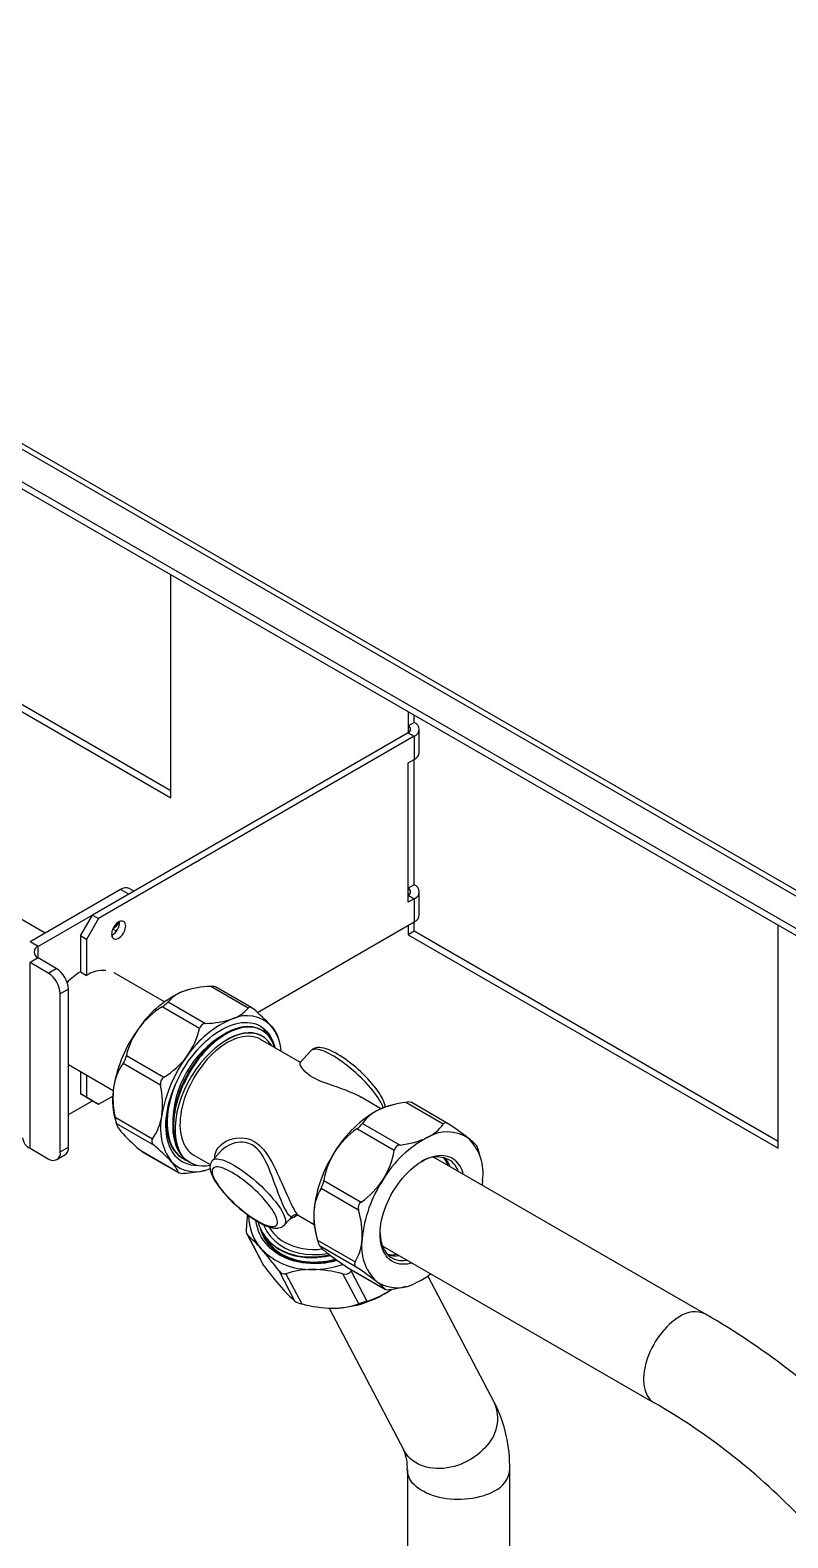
# Model space of a CAD drawing. Header units: millimetres. Extents: x 75 to 2075, y 25 to 1460.
# Drawn here: x 1626.7 to 1817, y 889.7 to 1268.5 of the extents above; entities that cross this region are included whole.
import ezdxf

# ---------------------------------------------------------------- set-up
doc = ezdxf.new("R2010")
doc.units = ezdxf.units.MM
doc.header["$LTSCALE"] = 5

msp = doc.modelspace()

# ---------------------------------------------------------------- linework, layer by layer
at = {"color": 7, "linetype": 'Continuous', "lineweight": 25}
for p, q in [((1926.982, 988.609), (1437.476, 1271.195)), ((1928.724, 989.053), (1440.019, 1271.176)), ((1919.911, 984.527), (1430.405, 1267.113)), ((1919.911, 982.778), (1430.405, 1265.363)), ((1662.026, 1077.408), (1546.221, 1144.261)), ((1546.718, 1142.224), (1662.026, 1075.658)), ((1662.026, 1075.658), (1662.026, 1131.651)), ((1721.625, 1097.246), (1721.625, 1093.745)), ((1723.14, 1094.619), (1723.14, 1096.371)), ((1721.625, 1091.995), (1642.328, 1046.218)), ((1723.14, 1091.12), (1643.843, 1045.343)), ((1721.625, 1093.745), (1723.14, 1094.619)), ((1721.625, 1093.745), (1721.625, 1091.995)), ((1721.625, 1091.995), (1723.14, 1091.12)), ((1723.14, 1091.12), (1723.14, 1085.288)), ((1724.396, 1087.037), (1724.396, 1092.87)), ((1721.625, 1084.413), (1723.14, 1085.288)), ((1721.625, 1049.419), (1721.625, 1084.413)), ((1723.14, 1053.792), (1723.14, 1085.288)), ((1723.14, 1053.792), (1721.625, 1052.918)), ((1630.434, 1041.684), (1611.5, 1052.615)), ((1649.399, 1052.633), (1626.671, 1039.512)), ((1651.419, 1051.466), (1628.691, 1038.345)), ((1651.419, 1051.466), (1649.399, 1052.633)), ((1652.675, 1052.191), (1651.542, 1052.845)), ((1721.625, 1051.168), (1723.14, 1050.293)), ((1723.14, 1050.293), (1721.625, 1049.419)), ((1723.14, 1050.293), (1723.14, 1044.461)), ((1724.396, 1046.21), (1724.396, 1052.043)), ((1639.298, 1040.969), (1642.328, 1046.218)), ((1642.328, 1046.218), (1643.843, 1045.343)), ((1643.843, 1045.343), (1640.813, 1040.094)), ((1648.35, 1042.157), (1647.417, 1042.696)), ((1683.741, 1021.716), (1723.14, 1044.461)), ((1721.625, 1043.586), (1721.625, 1041.253)), ((1723.14, 1042.127), (1721.625, 1041.253)), ((1723.14, 1042.127), (1723.14, 1044.461)), ((1814.559, 989.352), (1723.14, 1042.127)), ((1814.559, 987.603), (1814.559, 1043.596)), ((1628.691, 1038.345), (1626.671, 1039.512)), ((1628.691, 1035.43), (1628.691, 1038.345)), ((1640.813, 1040.094), (1639.298, 1040.969)), ((1639.298, 1040.969), (1639.298, 1031.929)), ((1640.813, 1040.094), (1640.813, 1031.054)), ((1721.625, 1041.253), (1814.559, 987.603)), ((1628.691, 1035.43), (1626.671, 1034.263)), ((1626.671, 987.604), (1626.671, 1034.263)), ((1631.216, 1031.639), (1626.671, 1034.263)), ((1633.237, 1032.806), (1628.691, 1035.43)), ((1631.216, 1031.639), (1633.237, 1032.806)), ((1639.298, 1031.929), (1640.813, 1031.054)), ((1660.387, 1024.393), (1647.746, 1031.691)), ((1636.267, 1027.557), (1634.247, 1026.39)), ((1636.267, 987.896), (1636.267, 1027.557)), ((1666.624, 1027.519), (1666.536, 1027.496)), ((1681.434, 1022.831), (1672.017, 1028.268)), ((1682.359, 1022.874), (1673.202, 1028.16)), ((1634.247, 986.73), (1634.247, 1026.39)), ((1669.228, 1017.727), (1659.811, 1023.163)), ((1661.324, 1024.405), (1670.741, 1018.969)), ((1684.867, 1017.223), (1684.666, 1017.339)), ((1684.997, 1015.73), (1684.754, 1015.871)), ((1689.266, 1014.375), (1688.856, 1015.865)), ((1694.556, 1009.204), (1684.56, 1014.974)), ((1697.173, 1012.121), (1694.497, 1009.138)), ((1636.267, 1008.626), (1647.531, 1002.123)), ((1659.407, 1003.464), (1649.99, 1008.901)), ((1650.835, 1010.884), (1660.251, 1005.448)), ((1639.298, 1006.876), (1639.298, 1001.308)), ((1640.813, 1006.001), (1640.813, 1000.434)), ((1639.298, 1001.308), (1640.813, 1000.434)), ((1642.328, 999.558), (1639.298, 1001.308)), ((1640.813, 1000.434), (1643.843, 998.684)), ((1643.843, 998.684), (1647.412, 1000.744)), ((1714.77, 997.534), (1709.779, 1000.416)), ((1636.267, 996.06), (1642.328, 999.558)), ((1643.843, 998.684), (1642.328, 999.558)), ((1717.512, 998.461), (1717.043, 998.339)), ((1730.423, 993.703), (1721.006, 999.139)), ((1731.636, 993.792), (1722.34, 999.158)), ((1647.918, 995.247), (1648.327, 993.762)), ((1647.989, 995.397), (1657.406, 989.961)), ((1657.725, 988.398), (1648.308, 993.834)), ((1718.107, 987.03), (1708.69, 992.466)), ((1710.161, 993.866), (1719.578, 988.43)), ((1626.671, 987.604), (1631.216, 984.98)), ((1633.359, 984.768), (1635.379, 985.934)), ((1634.247, 986.73), (1636.267, 987.896)), ((1654.455, 987.017), (1663.872, 981.581)), ((1654.822, 986.749), (1663.978, 981.463)), ((1664.98, 985.088), (1665.18, 984.973)), ((1667.776, 985.9), (1671.91, 983.513)), ((1674.369, 986.708), (1672.443, 984.562)), ((1674.421, 986.761), (1674.369, 986.708)), ((1796.238, 945.968), (1728.558, 985.039)), ((1739.336, 986.808), (1739.331, 986.826)), ((1739.773, 985.217), (1739.336, 986.808)), ((1666.583, 984.163), (1666.726, 984.08)), ((1670.56, 982.102), (1670.648, 982.125)), ((1709.131, 972.101), (1699.714, 977.537)), ((1700.416, 979.533), (1709.833, 974.097)), ((1690.518, 968.343), (1692.445, 970.49)), ((1693.973, 970.777), (1697.986, 968.46)), ((1681.135, 965.99), (1684.998, 958.63)), ((1684.768, 966.888), (1684.852, 966.727)), ((1698.426, 966.089), (1698.864, 964.498)), ((1681.31, 965.761), (1685.281, 958.194)), ((1685.444, 965.599), (1685.528, 965.438)), ((1698.858, 964.519), (1708.275, 959.083)), ((1698.864, 964.498), (1698.869, 964.478)), ((1708.752, 957.66), (1699.335, 963.096)), ((1715.702, 962.769), (1783.382, 923.698)), ((1685.281, 958.194), (1685.005, 958.635)), ((1693.157, 949.225), (1689.186, 956.792)), ((1690.894, 956.101), (1694.865, 948.533)), ((1709.199, 948.51), (1705.227, 956.077)), ((1706.399, 957.62), (1715.816, 952.183)), ((1706.574, 957.515), (1706.399, 957.62)), ((1706.571, 957.51), (1715.868, 952.143)), ((1707.283, 956.763), (1707.47, 956.991)), ((1707.283, 956.763), (1711.255, 949.195)), ((1743.281, 923.703), (1726.569, 955.546)), ((1720.682, 952.844), (1721.156, 952.967)), ((1701.77, 947.465), (1720.512, 911.754)), ((1703.041, 947.438), (1703.047, 947.438)), ((1721.395, 906.79), (1721.395, 863.047)), ((1747.109, 863.047), (1747.109, 906.79))]:
    msp.add_line(p, q, dxfattribs=at)
at = {"color": 7, "linetype": 'Continuous', "lineweight": 25, "flags": 128}
for points in [[(1647.126, 1041.406), (1647.15, 1041.084), (1647.222, 1040.798), (1647.339, 1040.557), (1647.499, 1040.367), (1647.697, 1040.233), (1647.927, 1040.159), (1648.184, 1040.147), (1648.46, 1040.197), (1648.748, 1040.308), (1649.04, 1040.476), (1649.328, 1040.698), (1649.604, 1040.967), (1649.861, 1041.276), (1650.091, 1041.616), (1650.289, 1041.978), (1650.449, 1042.352), (1650.566, 1042.729), (1650.638, 1043.097), (1650.662, 1043.447), (1650.638, 1043.769), (1650.566, 1044.055), (1650.449, 1044.296), (1650.289, 1044.486), (1650.091, 1044.62), (1649.861, 1044.694), (1649.604, 1044.706), (1649.328, 1044.656), (1649.04, 1044.545), (1648.748, 1044.377), (1648.46, 1044.155), (1648.184, 1043.886), (1647.927, 1043.577), (1647.697, 1043.237), (1647.499, 1042.875), (1647.339, 1042.501), (1647.222, 1042.124), (1647.15, 1041.756), (1647.126, 1041.406)], [(1666.536, 1027.496), (1666.212, 1027.408), (1665.318, 1027.117)], [(1682.729, 1022.604), (1682.294, 1022.911), (1681.887, 1023.036), (1681.584, 1022.966), (1681.434, 1022.831)], [(1663.193, 985.634), (1662.748, 986.177), (1662.345, 986.773), (1661.985, 987.421), (1661.67, 988.117), (1661.4, 988.859), (1661.177, 989.646), (1661.002, 990.473), (1660.874, 991.338), (1660.794, 992.238), (1660.764, 993.171), (1660.782, 994.131), (1660.849, 995.117), (1660.964, 996.125), (1661.127, 997.151), (1661.338, 998.192), (1661.596, 999.243), (1661.899, 1000.302), (1662.248, 1001.365), (1662.64, 1002.427), (1663.074, 1003.485), (1663.548, 1004.536), (1664.062, 1005.575), (1664.613, 1006.599), (1665.199, 1007.605), (1665.819, 1008.589), (1666.469, 1009.547), (1667.149, 1010.476), (1667.854, 1011.373), (1668.584, 1012.235), (1669.334, 1013.058), (1670.104, 1013.84), (1670.889, 1014.578), (1671.688, 1015.269), (1672.497, 1015.912), (1673.314, 1016.503), (1674.135, 1017.041), (1674.958, 1017.523), (1675.78, 1017.949), (1676.598, 1018.316), (1677.41, 1018.623), (1678.211, 1018.87), (1679, 1019.055), (1679.774, 1019.177), (1680.53, 1019.237), (1681.265, 1019.234), (1681.977, 1019.168), (1682.664, 1019.039), (1683.322, 1018.848), (1683.949, 1018.595), (1684.544, 1018.282), (1685.105, 1017.909), (1685.628, 1017.478), (1686.113, 1016.99), (1686.558, 1016.446), (1686.961, 1015.85), (1687.321, 1015.203), (1687.636, 1014.507), (1687.905, 1013.764), (1688.129, 1012.978), (1688.147, 1012.904)], [(1684.666, 1017.338), (1684.651, 1017.348), (1684.383, 1017.492), (1684.042, 1017.652), (1683.617, 1017.816), (1683.105, 1017.969), (1682.498, 1018.092), (1681.854, 1018.161), (1681.275, 1018.175), (1680.935, 1018.163), (1680.63, 1018.141), (1680.36, 1018.112), (1680.126, 1018.08), (1679.929, 1018.049), (1679.771, 1018.021), (1679.417, 1017.948), (1679.041, 1017.857), (1678.645, 1017.745), (1678.227, 1017.611), (1677.788, 1017.451), (1677.328, 1017.265), (1676.848, 1017.05), (1676.178, 1016.714), (1675.45, 1016.303), (1674.667, 1015.808), (1673.83, 1015.217), (1672.82, 1014.417), (1671.827, 1013.534), (1670.855, 1012.573), (1669.927, 1011.558), (1669.027, 1010.473), (1668.162, 1009.326), (1667.483, 1008.341), (1666.837, 1007.326), (1666.696, 1007.094), (1666.558, 1006.861), (1666.422, 1006.627), (1666.287, 1006.391), (1666.154, 1006.154), (1666.024, 1005.917), (1665.895, 1005.678), (1665.79, 1005.48), (1665.645, 1005.199), (1665.46, 1004.832), (1665.239, 1004.379), (1664.988, 1003.838), (1664.71, 1003.208), (1664.413, 1002.489), (1664.103, 1001.68), (1663.803, 1000.823), (1663.553, 1000.037), (1663.348, 999.325), (1663.182, 998.687), (1663.048, 998.122), (1662.942, 997.632), (1662.744, 996.544), (1662.598, 995.473), (1662.569, 995.196), (1662.543, 994.92), (1662.521, 994.646), (1662.503, 994.374), (1662.489, 994.103), (1662.478, 993.835), (1662.47, 993.48), (1662.469, 993.026), (1662.483, 992.477), (1662.539, 991.644), (1662.659, 990.683), (1662.812, 989.875), (1662.981, 989.203), (1663.181, 988.559), (1663.414, 987.947), (1663.679, 987.366), (1664.14, 986.547), (1664.673, 985.806), (1665.275, 985.149), (1665.837, 984.664), (1666.433, 984.252), (1666.571, 984.17), (1666.583, 984.163)], [(1688.019, 1012.977), (1687.958, 1013.179), (1687.857, 1013.466), (1687.761, 1013.715), (1687.672, 1013.928), (1687.593, 1014.107), (1687.524, 1014.253), (1687.468, 1014.368), (1687.383, 1014.532), (1687.119, 1014.994), (1686.829, 1015.428), (1686.513, 1015.833), (1686.173, 1016.208), (1685.821, 1016.54), (1685.383, 1016.888), (1684.882, 1017.214), (1684.311, 1017.506), (1683.679, 1017.747), (1682.852, 1017.951), (1681.981, 1018.05), (1681.072, 1018.044), (1680.14, 1017.935), (1679.176, 1017.724), (1678.189, 1017.41), (1677.699, 1017.221), (1677.207, 1017.007), (1676.712, 1016.77), (1676.215, 1016.51), (1675.865, 1016.314), (1675.479, 1016.084), (1675.058, 1015.818), (1674.553, 1015.477), (1673.965, 1015.052), (1673.474, 1014.672), (1673.043, 1014.32), (1672.616, 1013.953), (1672.192, 1013.572), (1670.741, 1012.125), (1670.04, 1011.342), (1669.697, 1010.937), (1669.527, 1010.731), (1669.443, 1010.627), (1669.432, 1010.614), (1669.427, 1010.607), (1669.427, 1010.607), (1669.406, 1010.581), (1669.265, 1010.405), (1669.059, 1010.143), (1668.791, 1009.792), (1668.464, 1009.35), (1668.081, 1008.812), (1667.648, 1008.173), (1667.214, 1007.497), (1666.96, 1007.083), (1666.701, 1006.647), (1666.438, 1006.189), (1666.174, 1005.708), (1665.908, 1005.205), (1665.642, 1004.679), (1665.408, 1004.195), (1665.315, 1003.998), (1665.175, 1003.694), (1664.968, 1003.226), (1664.714, 1002.622), (1664.421, 1001.88), (1664.103, 1001.001), (1663.926, 1000.471), (1663.794, 1000.052), (1663.673, 999.65), (1663.563, 999.262), (1663.464, 998.891), (1663.271, 998.106), (1663.12, 997.404), (1662.987, 996.686), (1662.868, 995.917), (1662.777, 995.157), (1662.713, 994.409), (1662.679, 993.731), (1662.669, 993.241), (1662.676, 992.599), (1662.715, 991.818), (1662.776, 991.183), (1662.879, 990.451), (1663.034, 989.664), (1663.215, 988.969), (1663.411, 988.359), (1663.616, 987.829), (1663.82, 987.372), (1664.157, 986.732), (1664.445, 986.271), (1664.661, 985.964), (1664.791, 985.793), (1664.791, 985.793)], [(1684.56, 1014.974), (1684.539, 1014.986), (1683.983, 1015.265), (1683.395, 1015.482), (1682.776, 1015.637), (1682.131, 1015.73), (1681.461, 1015.76), (1680.77, 1015.728), (1680.059, 1015.632), (1679.333, 1015.474), (1678.594, 1015.254), (1677.844, 1014.973), (1677.088, 1014.633), (1676.328, 1014.234), (1675.567, 1013.779), (1674.809, 1013.268), (1674.056, 1012.705), (1673.312, 1012.092), (1672.58, 1011.43), (1671.862, 1010.724), (1671.163, 1009.975), (1670.483, 1009.187), (1669.827, 1008.363), (1669.198, 1007.506), (1668.596, 1006.621), (1668.026, 1005.71), (1667.49, 1004.777), (1666.989, 1003.827), (1666.526, 1002.862), (1666.102, 1001.888), (1665.72, 1000.908), (1665.38, 999.925), (1665.085, 998.945), (1664.836, 997.971), (1664.633, 997.007), (1664.478, 996.057), (1664.37, 995.126), (1664.311, 994.216), (1664.301, 993.331), (1664.339, 992.476), (1664.427, 991.653), (1664.562, 990.867), (1664.745, 990.12), (1664.975, 989.415), (1665.251, 988.756), (1665.572, 988.144), (1665.936, 987.583), (1666.343, 987.075), (1666.79, 986.622), (1667.275, 986.226), (1667.776, 985.9)], [(1684.745, 1015.855), (1684.52, 1015.999), (1683.574, 1016.381), (1682.541, 1016.599), (1681.436, 1016.646), (1680.279, 1016.521), (1679.065, 1016.225), (1677.836, 1015.767), (1676.593, 1015.151), (1675.326, 1014.369), (1674.126, 1013.483)], [(1687.286, 1013.401), (1687.196, 1013.567), (1686.469, 1014.532), (1685.61, 1015.322), (1684.635, 1015.923), (1683.553, 1016.326), (1682.373, 1016.531), (1681.12, 1016.533), (1679.804, 1016.329), (1678.437, 1015.925), (1677.047, 1015.328), (1675.583, 1014.502), (1674.126, 1013.483)], [(1686.122, 1016.255), (1685.928, 1016.632), (1685.345, 1017.455)], [(1674.126, 1013.483), (1673.072, 1012.665), (1672.038, 1011.754), (1670.72, 1010.428), (1669.461, 1008.967), (1668.284, 1007.399), (1667.201, 1005.738), (1666.218, 1004.002), (1665.353, 1002.221), (1664.598, 1000.363), (1663.984, 998.492), (1663.521, 996.644), (1663.216, 994.838), (1663.068, 993.088), (1663.078, 991.426), (1663.252, 989.839), (1663.587, 988.373), (1664.078, 987.055), (1664.412, 986.399), (1664.791, 985.793)], [(1715.347, 997.778), (1715.2, 998.187), (1714.989, 998.671), (1714.727, 999.186), (1714.417, 999.729), (1714.059, 1000.296), (1713.657, 1000.884), (1713.212, 1001.491), (1712.726, 1002.111), (1712.204, 1002.743), (1711.647, 1003.382), (1711.059, 1004.025), (1710.443, 1004.667), (1709.803, 1005.306), (1709.143, 1005.937), (1708.465, 1006.557), (1707.775, 1007.163), (1707.076, 1007.751), (1706.372, 1008.317), (1705.667, 1008.859), (1704.965, 1009.372), (1704.27, 1009.855), (1703.586, 1010.305), (1702.917, 1010.719), (1702.267, 1011.094), (1701.64, 1011.428), (1701.039, 1011.72), (1700.468, 1011.968), (1699.929, 1012.171), (1699.427, 1012.326), (1698.963, 1012.434), (1698.541, 1012.494), (1698.162, 1012.505), (1697.83, 1012.468), (1697.546, 1012.382), (1697.312, 1012.248), (1697.173, 1012.121)], [(1715.841, 997.96), (1715.792, 998.323), (1715.676, 998.804), (1715.499, 999.325), (1715.265, 999.873), (1714.984, 1000.429), (1714.661, 1000.992), (1714.3, 1001.562), (1713.903, 1002.139), (1713.471, 1002.723), (1713.007, 1003.312), (1712.513, 1003.904), (1711.992, 1004.498), (1711.445, 1005.092), (1710.875, 1005.682), (1710.285, 1006.267), (1709.678, 1006.843), (1709.057, 1007.408), (1708.425, 1007.959), (1707.784, 1008.494), (1707.139, 1009.009), (1706.492, 1009.503), (1705.845, 1009.973), (1705.203, 1010.416), (1704.567, 1010.83), (1703.939, 1011.214), (1703.323, 1011.566), (1702.718, 1011.883), (1702.127, 1012.165), (1701.55, 1012.408), (1700.984, 1012.611), (1700.427, 1012.771), (1699.876, 1012.882), (1699.386, 1012.932), (1698.941, 1012.927), (1698.539, 1012.874), (1698.174, 1012.776), (1697.84, 1012.634), (1697.536, 1012.447), (1697.243, 1012.195), (1697.179, 1012.118)], [(1709.77, 1000.401), (1709.273, 1000.696), (1708.494, 1001.09), (1707.68, 1001.463), (1706.82, 1001.825), (1705.936, 1002.17), (1704.89, 1002.554), (1703.829, 1002.926), (1702.734, 1003.303), (1701.646, 1003.682), (1700.195, 1004.222), (1699.483, 1004.514), (1698.803, 1004.817), (1698.211, 1005.108), (1697.655, 1005.412), (1697.085, 1005.763), (1696.577, 1006.12), (1696.116, 1006.492), (1695.723, 1006.859), (1695.404, 1007.201), (1695.14, 1007.529), (1694.75, 1008.132), (1694.604, 1008.433), (1694.51, 1008.691), (1694.464, 1008.903), (1694.463, 1009.057), (1694.503, 1009.132)], [(1663.128, 1003.589), (1662.747, 1002.617), (1662.422, 1001.701), (1662.168, 1000.907), (1661.972, 1000.233), (1661.826, 999.686), (1661.722, 999.265), (1661.637, 998.898), (1661.498, 998.238), (1661.281, 996.959), (1661.138, 995.705), (1661.088, 994.961), (1661.069, 994.423), (1661.065, 993.931), (1661.079, 993.314), (1661.125, 992.581), (1661.218, 991.746), (1661.379, 990.824), (1661.609, 989.901), (1661.861, 989.138), (1662.111, 988.525), (1662.328, 988.072), (1662.515, 987.725), (1662.665, 987.472), (1662.771, 987.303), (1662.891, 987.123), (1663.02, 986.941), (1663.156, 986.759), (1663.301, 986.577), (1663.764, 986.066), (1664.269, 985.605), (1664.754, 985.241), (1665.306, 984.902), (1665.799, 984.657), (1665.914, 984.61)], [(1660.847, 995.078), (1660.852, 994.321), (1660.865, 994.187)], [(1660.926, 995.668), (1660.91, 995.464), (1660.894, 995.193), (1660.881, 994.923), (1660.872, 994.656), (1660.866, 994.39), (1660.865, 994.071), (1660.871, 993.64), (1660.895, 993.102), (1660.93, 992.633), (1660.985, 992.112), (1661.066, 991.544), (1661.18, 990.933), (1661.377, 990.13), (1661.588, 989.455), (1661.8, 988.899), (1662, 988.446), (1662.177, 988.092), (1662.322, 987.829), (1662.454, 987.604), (1662.707, 987.216), (1663.252, 986.515), (1663.86, 985.9), (1664.258, 985.57), (1664.564, 985.349), (1664.858, 985.16), (1664.981, 985.091)], [(1731.8, 993.687), (1731.331, 993.937), (1730.898, 994), (1730.578, 993.872), (1730.423, 993.703)], [(1673.063, 985.252), (1673.046, 985.449), (1673.078, 985.924), (1673.177, 986.387), (1673.345, 986.846), (1673.576, 987.286), (1673.9, 987.75), (1674.289, 988.185), (1674.746, 988.595), (1675.257, 988.969), (1675.932, 989.363), (1676.667, 989.695), (1677.472, 989.961), (1678.322, 990.146), (1679.675, 990.242), (1680.383, 990.193), (1681.094, 990.069), (1682.023, 989.781), (1682.938, 989.34), (1683.586, 988.918), (1684.204, 988.421), (1684.809, 987.835), (1685.38, 987.185), (1685.891, 986.52), (1686.374, 985.814), (1687.29, 984.279), (1687.787, 983.343), (1688.264, 982.384), (1688.735, 981.389), (1689.192, 980.385), (1689.579, 979.516), (1689.959, 978.65), (1690.34, 977.776), (1690.714, 976.92), (1691.193, 975.833), (1691.51, 975.127), (1691.818, 974.457), (1692.124, 973.81), (1692.416, 973.214), (1692.684, 972.692), (1692.933, 972.23), (1693.171, 971.816), (1693.386, 971.472), (1693.567, 971.209), (1693.724, 971.008), (1693.861, 970.863), (1693.972, 970.777), (1693.973, 970.777)], [(1692.44, 970.494), (1692.414, 970.46), (1692.304, 970.413), (1692.165, 970.431), (1692.022, 970.503), (1691.858, 970.632), (1691.674, 970.822), (1691.471, 971.077), (1691.253, 971.395), (1691.02, 971.778), (1690.767, 972.237), (1690.501, 972.762), (1690.238, 973.322), (1689.966, 973.935), (1689.682, 974.608), (1689.394, 975.324), (1688.991, 976.362), (1688.58, 977.456), (1688.152, 978.613), (1687.713, 979.797), (1687.35, 980.755), (1686.975, 981.713), (1686.58, 982.672), (1686.161, 983.616), (1685.805, 984.356), (1685.426, 985.075), (1685.015, 985.772), (1684.569, 986.434), (1684.155, 986.966), (1683.705, 987.461), (1683.22, 987.905), (1682.696, 988.292), (1682.436, 988.452), (1681.624, 988.832), (1680.762, 989.064), (1680.118, 989.139), (1679.47, 989.142), (1678.819, 989.076), (1678.181, 988.948), (1677.391, 988.707), (1676.64, 988.387), (1675.927, 987.995), (1675.27, 987.541), (1674.789, 987.134), (1674.421, 986.761)], [(1654.827, 986.76), (1654.726, 986.809), (1654.455, 987.017)], [(1672.443, 984.562), (1672.483, 984.604), (1672.693, 984.762), (1672.952, 984.872), (1673.26, 984.934), (1673.616, 984.947), (1674.016, 984.911), (1674.46, 984.828), (1674.943, 984.696), (1675.464, 984.516), (1676.019, 984.291), (1676.606, 984.021), (1677.221, 983.707), (1677.86, 983.352)], [(1722.596, 958.789), (1722.129, 958.667), (1721.449, 958.538), (1720.787, 958.471), (1720.145, 958.467), (1719.525, 958.525), (1718.931, 958.645), (1718.366, 958.827), (1717.832, 959.069), (1717.331, 959.372), (1716.866, 959.732), (1716.438, 960.15), (1716.051, 960.622), (1715.705, 961.147), (1715.402, 961.722), (1715.144, 962.344), (1714.931, 963.012), (1714.765, 963.721), (1714.647, 964.468), (1714.576, 965.251), (1714.554, 966.065), (1714.58, 966.907), (1714.655, 967.773), (1714.777, 968.659), (1714.947, 969.56), (1715.163, 970.474), (1715.425, 971.395), (1715.732, 972.32), (1716.081, 973.244), (1716.472, 974.163), (1716.902, 975.073), (1717.371, 975.969), (1717.874, 976.849), (1718.411, 977.706), (1718.979, 978.539), (1719.575, 979.342), (1720.196, 980.112), (1720.841, 980.846), (1721.504, 981.541), (1722.185, 982.193), (1722.879, 982.798), (1723.583, 983.356), (1724.295, 983.862), (1725.011, 984.315), (1725.727, 984.712), (1726.441, 985.052), (1727.149, 985.333), (1727.847, 985.554), (1728.534, 985.714), (1729.205, 985.812), (1729.858, 985.847), (1730.489, 985.821), (1731.096, 985.731), (1731.676, 985.58), (1732.226, 985.368), (1732.744, 985.095), (1733.227, 984.764), (1733.227, 984.764)], [(1728.558, 985.039), (1728.197, 985.225), (1727.868, 985.36)], [(1672.449, 984.559), (1672.281, 984.359), (1672.093, 984.043), (1671.957, 983.707), (1671.872, 983.352), (1671.833, 982.978), (1671.841, 982.577), (1671.9, 982.14), (1672.015, 981.66), (1672.193, 981.138), (1672.427, 980.591), (1672.708, 980.035), (1673.03, 979.472), (1673.392, 978.901), (1673.789, 978.324), (1674.221, 977.741), (1674.684, 977.152), (1675.178, 976.56), (1675.7, 975.965), (1676.247, 975.372), (1676.817, 974.782), (1677.407, 974.197), (1678.014, 973.621), (1678.635, 973.056), (1679.267, 972.505), (1679.907, 971.97), (1680.553, 971.455), (1681.2, 970.961), (1681.846, 970.491), (1682.489, 970.048), (1683.125, 969.633), (1683.753, 969.249), (1684.369, 968.898), (1684.973, 968.58), (1685.564, 968.299), (1686.142, 968.056), (1686.708, 967.852), (1687.264, 967.692), (1687.815, 967.582), (1688.306, 967.532), (1688.751, 967.536), (1689.152, 967.589), (1689.518, 967.688), (1689.852, 967.83), (1690.155, 968.016), (1690.449, 968.268), (1690.513, 968.346)], [(1677.37, 981.52), (1676.771, 981.852), (1676.196, 982.143), (1675.65, 982.39), (1675.135, 982.592), (1674.656, 982.747), (1674.215, 982.855), (1673.815, 982.915), (1673.459, 982.926), (1673.149, 982.889), (1672.888, 982.803), (1672.676, 982.67), (1672.515, 982.49), (1672.406, 982.263), (1672.351, 981.993), (1672.348, 981.68), (1672.399, 981.327), (1672.503, 980.935), (1672.659, 980.507), (1672.866, 980.047), (1673.124, 979.557), (1673.429, 979.04), (1673.781, 978.499), (1674.177, 977.939), (1674.614, 977.362), (1675.09, 976.773), (1675.601, 976.175), (1676.145, 975.573), (1676.717, 974.969), (1677.314, 974.369), (1677.933, 973.775), (1678.568, 973.192), (1679.216, 972.624), (1679.873, 972.074), (1680.535, 971.545), (1681.196, 971.042), (1681.854, 970.567), (1682.503, 970.124), (1683.14, 969.715), (1683.76, 969.344), (1684.359, 969.011), (1684.934, 968.721), (1685.48, 968.474), (1685.995, 968.272), (1686.474, 968.117), (1686.915, 968.009), (1687.315, 967.949), (1687.671, 967.937), (1687.98, 967.975), (1688.242, 968.06), (1688.454, 968.194), (1688.615, 968.374), (1688.724, 968.6), (1688.779, 968.87), (1688.782, 969.183), (1688.731, 969.537), (1688.627, 969.929), (1688.471, 970.356), (1688.264, 970.817), (1688.006, 971.307), (1687.701, 971.824), (1687.349, 972.364), (1686.953, 972.925), (1686.516, 973.501), (1686.04, 974.09), (1685.529, 974.688), (1684.985, 975.291), (1684.413, 975.894), (1683.816, 976.495), (1683.197, 977.089), (1682.562, 977.671), (1681.914, 978.24), (1681.257, 978.79), (1680.595, 979.318), (1679.933, 979.822), (1679.276, 980.296), (1678.627, 980.739), (1677.99, 981.148), (1677.37, 981.52)], [(1677.86, 983.352), (1678.519, 982.958), (1679.196, 982.526), (1679.886, 982.059), (1680.585, 981.56), (1681.289, 981.032), (1681.994, 980.478), (1682.696, 979.901), (1683.392, 979.304), (1684.076, 978.69), (1684.745, 978.064), (1685.396, 977.428), (1686.024, 976.787), (1686.627, 976.144), (1687.2, 975.503), (1687.74, 974.867), (1688.244, 974.241), (1688.709, 973.627), (1689.133, 973.029), (1689.514, 972.451), (1689.848, 971.895), (1690.134, 971.366), (1690.371, 970.866), (1690.557, 970.398), (1690.691, 969.964), (1690.772, 969.568), (1690.799, 969.211), (1690.774, 968.896), (1690.695, 968.624), (1690.564, 968.397), (1690.518, 968.343)], [(1740.266, 979.498), (1740.166, 978.389), (1740.161, 978.341)], [(1703.775, 959.443), (1703.661, 959.412), (1702.551, 959.148), (1701.44, 958.938), (1700.331, 958.785), (1699.227, 958.687), (1698.133, 958.646), (1697.052, 958.662), (1695.988, 958.735), (1694.945, 958.864), (1693.927, 959.049), (1692.937, 959.29), (1691.979, 959.585), (1691.055, 959.933), (1690.17, 960.334), (1689.326, 960.786), (1688.526, 961.287), (1687.774, 961.835), (1687.071, 962.429), (1686.421, 963.066), (1685.825, 963.745), (1685.285, 964.462), (1684.805, 965.216), (1684.384, 966.004), (1684.025, 966.822), (1683.729, 967.669), (1683.497, 968.54), (1683.329, 969.434), (1683.319, 969.501)], [(1683.885, 969.174), (1684.006, 968.74), (1684.221, 968.108), (1684.49, 967.458), (1684.772, 966.879), (1685.058, 966.369), (1685.339, 965.924), (1685.607, 965.54), (1685.855, 965.214), (1686.455, 964.515), (1687.117, 963.861), (1687.274, 963.721), (1687.433, 963.583), (1687.596, 963.448), (1687.762, 963.315), (1687.93, 963.185), (1688.101, 963.057), (1688.275, 962.932), (1688.463, 962.802), (1688.773, 962.599), (1689.215, 962.33), (1689.605, 962.112), (1689.963, 961.927), (1691.442, 961.295), (1692.03, 961.095), (1692.633, 960.918), (1693.25, 960.763), (1693.878, 960.631), (1694.518, 960.523), (1695.169, 960.437), (1695.832, 960.375), (1696.563, 960.334), (1697.364, 960.322), (1698.234, 960.345), (1699.175, 960.412), (1700.346, 960.555), (1701.503, 960.76), (1701.76, 960.814), (1701.899, 960.845)], [(1699.094, 958.72), (1698, 958.696), (1696.912, 958.732), (1695.844, 958.827), (1694.79, 958.983), (1693.428, 959.286), (1692.118, 959.697), (1690.853, 960.224), (1689.664, 960.861), (1688.608, 961.57), (1687.641, 962.375), (1686.761, 963.285), (1685.99, 964.284), (1685.369, 965.308), (1684.856, 966.414), (1684.542, 967.351)], [(1684.853, 966.728), (1685.027, 966.406), (1685.251, 966.032), (1685.757, 965.291), (1686.284, 964.637), (1686.819, 964.065), (1687.191, 963.71), (1687.707, 963.265), (1688.18, 962.9), (1688.599, 962.606), (1688.955, 962.376), (1689.241, 962.203), (1689.473, 962.07), (1690.072, 961.754), (1690.835, 961.405), (1691.777, 961.046), (1692.914, 960.705), (1693.652, 960.532), (1694.327, 960.406), (1694.933, 960.315), (1695.464, 960.254), (1695.918, 960.214), (1696.292, 960.19), (1696.584, 960.176), (1696.793, 960.168), (1697.11, 960.162), (1697.428, 960.16), (1697.748, 960.164), (1698.069, 960.173), (1698.391, 960.187), (1698.715, 960.206), (1699.039, 960.231), (1700.833, 960.458), (1702.077, 960.709)], [(1685.21, 966.099), (1685.444, 965.599), (1685.888, 964.831), (1686.329, 964.19), (1686.744, 963.663), (1687.134, 963.223), (1687.597, 962.755), (1688.141, 962.268), (1688.658, 961.857), (1689.21, 961.466), (1689.63, 961.197), (1690.061, 960.944), (1690.437, 960.741), (1690.856, 960.534), (1691.092, 960.424), (1691.341, 960.314), (1691.603, 960.204), (1691.878, 960.096), (1692.166, 959.989), (1692.468, 959.884), (1693.39, 959.608), (1694.229, 959.408), (1694.972, 959.269), (1695.616, 959.176), (1696.147, 959.117), (1696.561, 959.083), (1696.926, 959.06), (1697.59, 959.036), (1698.913, 959.056), (1700.254, 959.165), (1701.072, 959.274), (1701.674, 959.374), (1702.233, 959.482), (1702.946, 959.642), (1703.372, 959.754)], [(1685.285, 968.432), (1685.418, 968.066), (1686.121, 966.712), (1687.019, 965.466), (1688.094, 964.35), (1689.338, 963.374), (1690.735, 962.544), (1692.26, 961.875), (1693.946, 961.364), (1695.737, 961.033), (1697.599, 960.89), (1699.514, 960.937), (1701.463, 961.17), (1701.473, 961.172)], [(1714.557, 966.337), (1714.567, 966.031), (1714.626, 965.263), (1714.733, 964.529), (1714.888, 963.833), (1715.089, 963.178), (1715.335, 962.567), (1715.626, 962.003), (1715.96, 961.489), (1716.336, 961.027), (1716.751, 960.62), (1717.204, 960.269), (1717.692, 959.976), (1718.213, 959.742), (1718.766, 959.569), (1719.346, 959.457), (1719.951, 959.407), (1720.579, 959.42), (1721.227, 959.494), (1721.341, 959.513)], [(1685.538, 965.444), (1685.716, 965.097), (1686.045, 964.558), (1686.368, 964.091), (1686.674, 963.691), (1686.956, 963.353), (1687.207, 963.074), (1687.421, 962.85), (1687.712, 962.565), (1688.56, 961.836), (1689.487, 961.179), (1690.494, 960.595), (1690.773, 960.453), (1691.114, 960.291), (1691.52, 960.113), (1691.994, 959.923), (1692.54, 959.728), (1693.161, 959.534), (1693.998, 959.316), (1694.958, 959.125), (1695.803, 959.002), (1696.524, 958.931), (1697.117, 958.893), (1697.569, 958.877), (1697.876, 958.872), (1698.198, 958.872), (1698.521, 958.878), (1698.846, 958.888), (1699.171, 958.904), (1699.497, 958.925), (1699.825, 958.952), (1700.153, 958.983), (1701.967, 959.251), (1703.544, 959.63)], [(1789.81, 945.331), (1789.147, 944.92), (1788.487, 944.455), (1787.834, 943.939), (1787.191, 943.374), (1786.563, 942.764), (1785.951, 942.111), (1785.361, 941.419), (1784.794, 940.693), (1784.254, 939.935), (1783.744, 939.149), (1783.265, 938.341), (1782.822, 937.514), (1782.416, 936.673), (1782.05, 935.822), (1781.725, 934.965), (1781.443, 934.108), (1781.206, 933.255), (1781.015, 932.41), (1780.87, 931.579), (1780.774, 930.764), (1780.725, 929.971), (1780.725, 929.204), (1780.774, 928.468), (1780.87, 927.765), (1781.015, 927.1), (1781.206, 926.476), (1781.443, 925.896), (1781.725, 925.365), (1782.05, 924.884), (1782.416, 924.456), (1782.822, 924.083), (1783.265, 923.768), (1783.381, 923.698)], [(1740.988, 912.48), (1740.362, 911.824), (1739.691, 911.199), (1738.978, 910.608), (1738.227, 910.056), (1737.443, 909.545), (1736.629, 909.077), (1735.79, 908.656), (1734.93, 908.283), (1734.054, 907.96), (1733.166, 907.69), (1732.272, 907.473), (1731.376, 907.31), (1730.482, 907.204), (1729.596, 907.153), (1728.722, 907.159), (1727.865, 907.221), (1727.03, 907.34), (1726.221, 907.513), (1725.441, 907.742), (1724.697, 908.023), (1723.991, 908.357), (1723.326, 908.74), (1722.708, 909.171), (1722.139, 909.648), (1721.622, 910.168), (1721.159, 910.729), (1720.754, 911.327), (1720.512, 911.754)], [(1743.343, 901.541), (1742.655, 901.172), (1741.923, 900.833), (1741.149, 900.526), (1740.339, 900.252), (1739.496, 900.013), (1738.625, 899.81), (1737.731, 899.644), (1736.818, 899.517), (1735.891, 899.428), (1734.956, 899.379), (1734.017, 899.369), (1733.079, 899.398), (1732.148, 899.468), (1731.228, 899.576), (1730.324, 899.722), (1729.44, 899.907), (1728.583, 900.128), (1727.756, 900.385), (1726.963, 900.675), (1726.209, 900.999), (1725.499, 901.353), (1724.835, 901.737), (1724.221, 902.147), (1723.66, 902.582), (1723.157, 903.04), (1722.712, 903.517), (1722.329, 904.012), (1722.01, 904.522), (1721.756, 905.044), (1721.568, 905.575), (1721.448, 906.113), (1721.397, 906.654), (1721.395, 906.785)]]:
    msp.add_lwpolyline(points, dxfattribs=at)
at = {"color": 7, "linetype": 'Continuous', "lineweight": 25}
for centre, radius, start, end in [((1721.293, 1092.87), 0.936, 290.78342, 69.21658), ((1722.476, 1092.87), 1.871, 290.78342, 69.21658), ((1722.241, 1087.258), 2.165, 294.52506, 354.1548), ((1650.656, 1050.869), 2.165, 65.84324, 125.46722), ((1722.476, 1052.043), 1.871, 290.78342, 69.21658), ((1721.293, 1052.043), 0.936, 290.78342, 69.21658), ((1722.241, 1046.431), 2.165, 294.52506, 354.1548), ((1645.473, 1044.402), 3.662, 297.117, 2.88837), ((1644.608, 1047.12), 5.204, 303.00701, 330.42275), ((1629.258, 1036.888), 1.564, 111.26827, 248.73173), ((1627.667, 1026.091), 6.586, 2.60548, 57.39452), ((1629.688, 1027.257), 6.586, 2.60548, 57.39452), ((1647.507, 1018.114), 16.069, 120.72053, 135.96231), ((1645.076, 1024.433), 7.875, 85.64346, 122.77797), ((1675.48, 1003.164), 26.02, 112.98956, 145.75959), ((1668.067, 1018.772), 8.787, 108.23089, 140.123), ((1672.672, 1004.373), 23.904, 91.57065, 107.91858), ((1672.392, 1026.057), 2.242, 68.96539, 99.62164), ((1671.61, 1004.441), 22.13, 122.22081, 142.85433), ((1656.441, 1028.812), 6.578, 300.81831, 317.93084), ((1674.691, 1028.465), 8.787, 288.23089, 320.123), ((1687.602, 996.166), 26.02, 112.98956, 145.75959), ((1670.759, 1017.403), 1.566, 90.68519, 168.06396), ((1670.085, 1042.864), 23.904, 271.57065, 287.91858), ((1681.075, 1012.301), 8.623, 45.16149, 114.93606), ((1647.875, 981.35), 54.007, 43.33765, 49.80624), ((1681.603, 997.254), 34.436, 143.36209, 170.5141), ((1669.553, 1006.574), 19.208, 144.21856, 167.0328), ((1688.738, 993.64), 26.272, 120.3336, 180.84022), ((1650.285, 1022.139), 19.45, 324.3626, 346.88876), ((1680.742, 1012.223), 6.969, 22.41407, 48.66247), ((1680.949, 1012.561), 6.579, 23.91584, 48.07276), ((1678.387, 1011.214), 11.346, 3.99372, 39.39688), ((1682.005, 1013.156), 7.36, 21.57452, 45.59803), ((1661.381, 1000.963), 13.883, 145.12816, 171.85556), ((1644.767, 1012.296), 6.229, 326.97476, 346.90142), ((1693.724, 990.257), 34.436, 143.36209, 170.5141), ((1648.766, 1023.827), 21.673, 302.00076, 323.07438), ((1661.221, 1003.863), 1.858, 121.47439, 192.4018), ((1666.082, 999.757), 18.715, 170.24115, 193.94671), ((1669.572, 1000.18), 22.106, 172.85575, 192.49632), ((1637.825, 998.681), 22.106, 352.85575, 12.49632), ((1727.873, 971.913), 28.806, 118.26787, 148.92711), ((1718.497, 988.07), 10.153, 114.84324, 145.18566), ((1723.62, 976.296), 22.991, 96.52779, 114.1021), ((1720.901, 983.789), 15.053, 104.84774, 116.3004), ((1721.697, 996.828), 2.412, 74.61525, 106.64798), ((1710.196, 1007.274), 63.33, 190.80897, 192.25231), ((1654.649, 996.109), 6.736, 199.73581, 226.69972), ((1646.016, 997.899), 13.883, 325.12816, 351.85556), ((1673.7, 992.67), 14.317, 166.83152, 216.22976), ((1672.415, 993.727), 11.632, 180.68968, 201.03722), ((1720.943, 975.144), 21.218, 125.27227, 146.73951), ((1705.167, 997.639), 6.259, 304.26093, 322.93405), ((1722.087, 999.499), 10.153, 294.84324, 325.18566), ((1663.195, 893.323), 121.571, 52.80738, 55.64486), ((1627.972, 990.525), 3.198, 185.32934, 245.9908), ((1687.022, 1025.854), 50.685, 223.12538, 230.01851), ((1658.359, 989.341), 1.137, 146.95726, 236.10402), ((1739.995, 964.915), 28.806, 118.26787, 148.92711), ((1716.964, 1011.273), 22.991, 276.52779, 294.1021), ((1731.426, 982.085), 9.643, 56.95043, 121.74063), ((1728.193, 981.382), 12.219, 351.12995, 45.97689), ((1728.7, 979.087), 13.658, 41.90923, 54.22168), ((1632.399, 986.43), 1.872, 230.79671, 9.21404), ((1634.236, 987.633), 2.048, 303.93673, 7.37545), ((1622.804, 947.074), 54.103, 43.34339, 49.8005), ((1668.298, 990.278), 6.901, 222.29501, 271.82667), ((1670.242, 990.123), 6.961, 218.45775, 283.53803), ((1730.504, 968.762), 32.713, 146.57818, 174.65612), ((1720.575, 975.946), 20.476, 148.05412, 169.91152), ((1698.238, 990.505), 20.171, 327.88706, 350.07859), ((1719.757, 986.769), 1.671, 96.17205, 171.02294), ((1728.779, 978.608), 6.845, 58.66735, 124.48331), ((1725.778, 981.178), 6.244, 19.28963, 41.94506), ((1726.444, 980.972), 6.064, 19.02727, 45.21692), ((1733.018, 985.469), 6.456, 12.13166, 25.12059), ((1668.231, 990.323), 8.623, 225.16149, 294.93606), ((1657.009, 978.964), 7.345, 20.87073, 45.5648), ((1664.782, 982.967), 1.658, 236.6885, 283.40904), ((1664.469, 1006.186), 24.842, 271.61044, 284.19433), ((1728.604, 979.874), 5.91, 18.8512, 50.81593), ((1728.919, 979.656), 6.682, 12.11737, 49.84997), ((1710.221, 971.13), 12.306, 148.62631, 176.83899), ((1694.18, 980.605), 6.327, 330.99091, 350.24339), ((1697.292, 991.698), 21.611, 305.4701, 326.54168), ((1742.626, 961.764), 32.713, 146.57818, 174.65612), ((1710.852, 972.617), 1.797, 124.54193, 196.69237), ((1725.19, 965.213), 44.295, 172.60401, 177.13856), ((1694.432, 970.871), 12.944, 180.57472, 221.0938), ((1690.514, 974.609), 4.893, 286.976, 310.53941), ((1693.402, 969.67), 1.257, 61.9482, 139.37368), ((1715.191, 970.413), 17.314, 175.37779, 194.46372), ((1720.048, 970.91), 22.133, 177.67265, 196.78327), ((1687.941, 965.71), 22.133, 357.67265, 16.78327), ((1682.966, 966.99), 2.063, 167.84527, 216.58089), ((1695.75, 973.241), 10.58, 210.48965, 240.49598), ((1659.643, 940.916), 32.965, 40.58734, 48.90912), ((1696.856, 974.026), 16.862, 223.7603, 272.15618), ((1599.856, 889.112), 112.073, 37.14942, 40.81401), ((1697.88, 977.782), 15.586, 241.90069, 277.95775), ((1706.527, 966.302), 7.873, 193.08488, 204.02196), ((1708.58, 971.195), 12.291, 221.22116, 234.90975), ((1697.768, 965.489), 12.306, 328.62631, 356.83899), ((1722.128, 962.927), 12.219, 171.12995, 225.97689), ((1717.868, 966.518), 4.33, 229.88811, 239.9777), ((1697.367, 982.5), 25.324, 270.27917, 288.05426), ((1698.281, 978.198), 19.495, 272.38977, 286.27835), ((1699.703, 974.201), 15.151, 274.74482, 285.02242), ((1770.486, 1051.713), 113.845, 232.71107, 235.74117), ((1709.204, 958.603), 1.046, 152.72245, 244.38439), ((1717.655, 967.166), 6.302, 258.1663, 280.60976), ((1718.168, 966.676), 6.106, 254.87879, 280.88778), ((1770.719, 1022.725), 107.07, 217.06378, 220.89965), ((1690.487, 957.552), 1.507, 210.2642, 285.65228), ((1697.35, 937.267), 19.909, 89.5947, 108.91961), ((1696.941, 925.513), 31.667, 74.83077, 89.006), ((1705.76, 957.907), 1.906, 253.78867, 323.09144), ((1640.017, 857.116), 121.794, 52.80997, 55.64226), ((1714.575, 973.069), 21.237, 296.25311, 306.82986), ((1713.749, 973.004), 31.456, 220.38736, 229.1091), ((1702.229, 974.194), 26.769, 271.74986, 304.73199), ((1704.36, 971.405), 23.255, 287.24652, 304.39604), ((1718.895, 962.224), 9.643, 236.95043, 301.74063), ((1705.629, 943.036), 13.691, 41.92393, 54.20699), ((1716.533, 954.693), 2.61, 254.04325, 284.64781), ((1713.892, 978.144), 26.185, 277.24277, 285.02404), ((1695.724, 953.11), 4.656, 236.54233, 259.37415), ((1703.152, 979.097), 31.667, 254.83077, 269.006), ((1702.743, 967.344), 19.909, 269.5947, 288.91961), ((1747.58, 836.825), 118.096, 107.91431, 108.9658), ((1793.587, 939.97), 6.558, 66.14097, 125.16039), ((1701.277, 781.466), 189.943, 43.61582, 60.00345), ((1734.123, 919.729), 9.983, 313.44139, 23.46209), ((1710.987, 907.504), 36.13, 358.86773, 26.63931), ((1700.697, 780.525), 165.334, 44.13716, 59.9926), ((1710.082, 907.338), 11.326, 357.2268, 22.94787), ((1740.589, 907.493), 6.558, 294.83304, 353.84497)]:
    msp.add_arc(centre, radius, start, end, dxfattribs=at)

doc.saveas('drawing.dxf')
